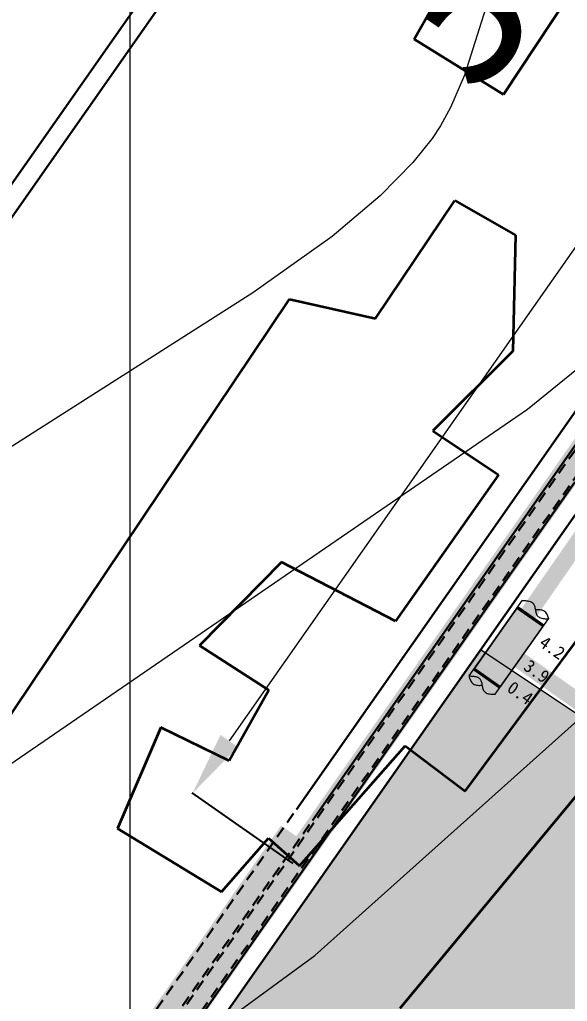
# Model space of a CAD drawing. Header units: inches. Extents: x 36473197 to 36486087, y 3899343 to 3911260.
# Drawn here: x 36479965.4 to 36480137.2, y 3905046.8 to 3905355 of the extents above; entities that cross this region are included whole.
import ezdxf

# ---------------------------------------------------------------- set-up
doc = ezdxf.new("R2010")
doc.units = ezdxf.units.IN
doc.header["$MEASUREMENT"] = 0
doc.linetypes.add('ACAD_ISO02W100', pattern=[15, 12, -3])
doc.linetypes.add('虚线', pattern=[0.0045, 0.00175, -0.001, 0.00175])
doc.layers.get('Defpoints').update_dxf_attribs({"lineweight": 0})
doc.layers.add('0，2022年3季度接续', color=3, linetype='Continuous')
doc.layers.add('0，2022年4季度接续', color=40, linetype='ACAD_ISO02W100')
for name, color, linetype, lineweight in [('4煤底板等值线', 7, 'Continuous', 0), ('可采边界', 7, 'Continuous', 0), ('四盘区泄水巷设计', 7, 'Continuous', 0), ('四盘区辅运巷', 7, 'Continuous', 0), ('小柱状', 7, 'Continuous', 0), ('居民地', 7, 'Continuous', 0), ('巷道', 7, 'Continuous', 0), ('巷道注记', 7, 'Continuous', 0), ('经纬网', 7, 'Continuous', 0), ('西区开拓设计', 7, 'Continuous', 0), ('采掘图', 7, 'Continuous', 0), ('采空区', 7, 'Continuous', 0)]:
    doc.layers.add(name, color=color, linetype=linetype, lineweight=lineweight)
doc.styles.add('仿宋', font='simfang.ttf')
doc.styles.add('宋体', font='SIMSUN.TTC')
doc.styles.add('黑体', font='simhei.ttf')
doc.dimstyles.get("Standard").update_dxf_attribs({"dimtxt": 30, "dimasz": 20, "dimexe": 0.18, "dimexo": 0.0625, "dimgap": 0.09, "dimtad": 1, "dimdec": 0, "dimzin": 0, "dimdsep": 46, "dimtxsty": '仿宋', "dimcen": 0.09, "dimclrd": 150, "dimclre": 150, "dimadec": 0, "dimazin": 0, "dimtfac": 1, "dimtdec": 0, "dimtofl": 0, "dimtmove": 0, "dimatfit": 3, "dimfxl": 1, "dimtolj": 1, "dimtzin": 0, "dimlwd": 0, "dimarcsym": 0})

# ---------------------------------------------------------------- blocks, each defined once
blk = doc.blocks.new('*D204')
at = {"layer": 'Defpoints', "color": 0, "transparency": 16777216}
for p in [(36476925.52, 3911082.36), (36486060.15, 3904950.04), (36485936.09, 3904772.87)]:
    blk.add_point(p, dxfattribs=at)
at = {"layer": '四盘区辅运巷', "color": 150, "lineweight": -2, "transparency": 16777216}
for p, q in [((36476925.55, 3911082.41), (36477049.68, 3911259.68)), ((36485936.12, 3904772.92), (36486060.25, 3904950.19))]:
    blk.add_line(p, q, dxfattribs=at)
at = {"layer": '四盘区辅运巷', "color": 150, "lineweight": 0, "transparency": 16777216}
blk.add_line((36477065.96, 3911248.06), (36486043.76, 3904961.51), dxfattribs=at)
at = {"layer": '四盘区辅运巷', "color": 150, "transparency": 16777216}
for points in [[(36477067.87, 3911250.79), (36477064.05, 3911245.33), (36477049.58, 3911259.53)], [(36486045.68, 3904964.24), (36486041.85, 3904958.78), (36486060.15, 3904950.04)]]:
    blk.add_solid(points, dxfattribs=at)
at = {"layer": '四盘区辅运巷', "color": 0, "transparency": 16777216, "insert": (36481563.62, 3908117.29), "char_height": 30, "attachment_point": 5, "rotation": 324.9991, "style": '仿宋'}
blk.add_mtext('\\A1;1100', dxfattribs=at)
blk = doc.blocks.new('*D224')
at = {"layer": 'Defpoints', "color": 0, "transparency": 16777216}
for p in [(36480515.91, 3905753.51), (36480019.68, 3905112.14), (36480051.32, 3905089.99)]:
    blk.add_point(p, dxfattribs=at)
at = {"layer": '可采边界', "color": 150, "lineweight": -2, "transparency": 16777216}
for p, q in [((36480515.86, 3905753.54), (36480484.13, 3905775.76)), ((36480051.27, 3905090.03), (36480019.54, 3905112.25))]:
    blk.add_line(p, q, dxfattribs=at)
at = {"layer": '可采边界', "color": 150, "lineweight": 0, "transparency": 16777216}
blk.add_line((36480472.81, 3905759.28), (36480031.16, 3905128.53), dxfattribs=at)
at = {"layer": '可采边界', "color": 150, "transparency": 16777216}
for points in [[(36480475.54, 3905757.36), (36480470.07, 3905761.19), (36480484.28, 3905775.66)], [(36480033.89, 3905126.61), (36480028.43, 3905130.44), (36480019.68, 3905112.14)]]:
    blk.add_solid(points, dxfattribs=at)
at = {"layer": '可采边界', "color": 0, "transparency": 16777216, "insert": (36480264.48, 3905435.15), "char_height": 30, "attachment_point": 5, "rotation": 235.0004, "style": '仿宋'}
blk.add_mtext('\\A1;810', dxfattribs=at)

msp = doc.modelspace()

# ---------------------------------------------------------------- hatches: boundary and pattern name
at = {"layer": '小柱状'}
msp.add_hatch(color=7, dxfattribs=at).paths.add_polyline_path([(36480108.12, 3905151.37), (36480116.29, 3905145.61), (36480129.66, 3905164.57), (36480121.49, 3905170.33)], flags=17)
at = {"layer": '小柱状', "lineweight": 0}
h = msp.add_hatch(dxfattribs=at)
h.set_pattern_fill('细粒砂岩_1', color=256, scale=100, angle=-35, style=0, pattern_type=2)
h.set_pattern_definition([(145, (36480121.70134, 3905164.47606), (-0.344146, -0.49149), [0.007222, -0.592778]), (145, (36480121.7055, 3905164.47437), (-0.344146, -0.49149), [0.016, -0.584]), (145, (36480121.7081, 3905164.47375), (-0.344146, -0.49149), [0.021, -0.579]), (145, (36480121.71055, 3905164.4733), (-0.344146, -0.49149), [0.02552, -0.57448]), (145, (36480121.7122, 3905164.47335), (-0.344146, -0.49149), [0.02812, -0.57188]), (145, (36480121.7138, 3905164.4734), (-0.344146, -0.49149), [0.03072, -0.56928]), (145, (36480121.71547, 3905164.4735), (-0.344146, -0.49149), [0.03332, -0.56668]), (145, (36480121.717, 3905164.4736), (-0.344146, -0.49149), [0.035708, -0.564292]), (145, (36480121.7182, 3905164.474), (-0.344146, -0.49149), [0.037246, -0.562754]), (145, (36480121.7194, 3905164.4744), (-0.344146, -0.49149), [0.038785, -0.561215]), (145, (36480121.7206, 3905164.47476), (-0.344146, -0.49149), [0.040323, -0.559677]), (145, (36480121.72183, 3905164.47514), (-0.344146, -0.49149), [0.04186, -0.55814]), (145, (36480121.72304, 3905164.4755), (-0.344146, -0.49149), [9e-17, -0.6]), (145, (36480121.72304, 3905164.4755), (-0.344146, -0.49149), [0.0434, -0.5566]), (145, (36480121.72394, 3905164.4761), (-0.344146, -0.49149), [0.0442, -0.5558]), (145, (36480121.72484, 3905164.4767), (-0.344146, -0.49149), [0.045, -0.555]), (145, (36480121.72574, 3905164.4773), (-0.344146, -0.49149), [0.0458, -0.5542]), (145, (36480121.72664, 3905164.4779), (-0.344146, -0.49149), [0.0466, -0.5534]), (145, (36480121.72754, 3905164.47847), (-0.344146, -0.49149), [0.0474, -0.5526]), (145, (36480121.72844, 3905164.47906), (-0.344146, -0.49149), [4e-17, -0.6]), (145, (36480121.72844, 3905164.47906), (-0.344146, -0.49149), [0.0482, -0.5518]), (145, (36480121.72913, 3905164.4798), (-0.344146, -0.49149), [0.048477, -0.551523]), (145, (36480121.7298, 3905164.48054), (-0.344146, -0.49149), [0.048754, -0.551246]), (145, (36480121.7305, 3905164.4813), (-0.344146, -0.49149), [0.04903, -0.55097]), (145, (36480121.7312, 3905164.482), (-0.344146, -0.49149), [0.049308, -0.550692]), (145, (36480121.7319, 3905164.48275), (-0.344146, -0.49149), [0.049585, -0.550415]), (145, (36480121.73257, 3905164.4835), (-0.344146, -0.49149), [0.04986, -0.55014]), (145, (36480121.73314, 3905164.4843), (-0.344146, -0.49149), [0.04986, -0.55014]), (145, (36480121.7336, 3905164.4852), (-0.344146, -0.49149), [0.049585, -0.550415]), (145, (36480121.73406, 3905164.4861), (-0.344146, -0.49149), [0.049308, -0.550692]), (145, (36480121.7345, 3905164.487), (-0.344146, -0.49149), [0.04903, -0.55097]), (145, (36480121.735, 3905164.4879), (-0.344146, -0.49149), [0.048754, -0.551246]), (145, (36480121.73544, 3905164.4888), (-0.344146, -0.49149), [0.048477, -0.551523]), (145, (36480121.7359, 3905164.4897), (-0.344146, -0.49149), [0.0482, -0.5518]), (145, (36480121.6964, 3905164.51735), (-0.344146, -0.49149), [4e-17, -0.6]), (145, (36480121.73615, 3905164.49075), (-0.344146, -0.49149), [0.0474, -0.5526]), (145, (36480121.7364, 3905164.4918), (-0.344146, -0.49149), [0.0466, -0.5534]), (145, (36480121.73664, 3905164.49285), (-0.344146, -0.49149), [0.0458, -0.5542]), (145, (36480121.7369, 3905164.4939), (-0.344146, -0.49149), [0.045, -0.555]), (145, (36480121.73713, 3905164.49495), (-0.344146, -0.49149), [0.0442, -0.5558]), (145, (36480121.7374, 3905164.496), (-0.344146, -0.49149), [0.0434, -0.5566]), (145, (36480121.7018, 3905164.5209), (-0.344146, -0.49149), [0, -0.6]), (145, (36480121.7373, 3905164.49726), (-0.344146, -0.49149), [0.04186, -0.55814]), (145, (36480121.73726, 3905164.4985), (-0.344146, -0.49149), [0.040323, -0.559677]), (145, (36480121.7372, 3905164.4998), (-0.344146, -0.49149), [0.038785, -0.561215]), (145, (36480121.73715, 3905164.50104), (-0.344146, -0.49149), [0.037246, -0.562754]), (145, (36480121.7371, 3905164.5023), (-0.344146, -0.49149), [0.035708, -0.564292]), (145, (36480121.7367, 3905164.5038), (-0.344146, -0.49149), [0.03332, -0.56668]), (145, (36480121.7362, 3905164.50537), (-0.344146, -0.49149), [0.03072, -0.56928]), (145, (36480121.7357, 3905164.50693), (-0.344146, -0.49149), [0.02812, -0.57188]), (145, (36480121.7352, 3905164.5085), (-0.344146, -0.49149), [0.02552, -0.57448]), (145, (36480121.73394, 3905164.5106), (-0.344146, -0.49149), [0.021, -0.579]), (145, (36480121.73246, 3905164.51287), (-0.344146, -0.49149), [0.016, -0.584]), (145, (36480121.7305, 3905164.5152), (-0.344146, -0.49149), [0.01011, -0.58989]), (145, (36480121.6404, 3905164.51594), (-0.344146, -0.49149), [0.007222, -0.592778]), (145, (36480121.64455, 3905164.51424), (-0.344146, -0.49149), [0.016, -0.584]), (145, (36480121.6472, 3905164.5136), (-0.344146, -0.49149), [0.021, -0.579]), (145, (36480121.6496, 3905164.51315), (-0.344146, -0.49149), [0.02552, -0.57448]), (145, (36480121.65124, 3905164.5132), (-0.344146, -0.49149), [0.02812, -0.57188]), (145, (36480121.6529, 3905164.5133), (-0.344146, -0.49149), [0.03072, -0.56928]), (145, (36480121.6545, 3905164.51337), (-0.344146, -0.49149), [0.03332, -0.56668]), (145, (36480121.65607, 3905164.5135), (-0.344146, -0.49149), [0.035708, -0.564292]), (145, (36480121.65727, 3905164.5139), (-0.344146, -0.49149), [0.037246, -0.562754]), (145, (36480121.6585, 3905164.51426), (-0.344146, -0.49149), [0.038785, -0.561215]), (145, (36480121.6597, 3905164.51463), (-0.344146, -0.49149), [0.040323, -0.559677]), (145, (36480121.6609, 3905164.515), (-0.344146, -0.49149), [0.04186, -0.55814]), (145, (36480121.6621, 3905164.5154), (-0.344146, -0.49149), [2e-17, -0.6]), (145, (36480121.6621, 3905164.5154), (-0.344146, -0.49149), [0.0434, -0.5566]), (145, (36480121.663, 3905164.516), (-0.344146, -0.49149), [0.0442, -0.5558]), (145, (36480121.6639, 3905164.51657), (-0.344146, -0.49149), [0.045, -0.555]), (145, (36480121.6648, 3905164.51716), (-0.344146, -0.49149), [0.0458, -0.5542]), (145, (36480121.6657, 3905164.51775), (-0.344146, -0.49149), [0.0466, -0.5534]), (145, (36480121.6666, 3905164.51834), (-0.344146, -0.49149), [0.0474, -0.5526]), (145, (36480121.6675, 3905164.5189), (-0.344146, -0.49149), [2e-17, -0.6]), (145, (36480121.6675, 3905164.5189), (-0.344146, -0.49149), [0.0482, -0.5518]), (145, (36480121.6682, 3905164.51967), (-0.344146, -0.49149), [0.048477, -0.551523]), (145, (36480121.66887, 3905164.5204), (-0.344146, -0.49149), [0.048754, -0.551246]), (145, (36480121.66955, 3905164.52115), (-0.344146, -0.49149), [0.04903, -0.55097]), (145, (36480121.67024, 3905164.5219), (-0.344146, -0.49149), [0.049308, -0.550692]), (145, (36480121.6709, 3905164.5226), (-0.344146, -0.49149), [0.049585, -0.550415]), (145, (36480121.6716, 3905164.52337), (-0.344146, -0.49149), [0.04986, -0.55014]), (145, (36480121.6722, 3905164.5242), (-0.344146, -0.49149), [0.04986, -0.55014]), (145, (36480121.67265, 3905164.5251), (-0.344146, -0.49149), [0.049585, -0.550415]), (145, (36480121.6731, 3905164.526), (-0.344146, -0.49149), [0.049308, -0.550692]), (145, (36480121.67357, 3905164.5269), (-0.344146, -0.49149), [0.04903, -0.55097]), (145, (36480121.674, 3905164.5278), (-0.344146, -0.49149), [0.048754, -0.551246]), (145, (36480121.6745, 3905164.5287), (-0.344146, -0.49149), [0.048477, -0.551523]), (145, (36480121.67495, 3905164.5296), (-0.344146, -0.49149), [0.0482, -0.5518]), (145, (36480121.63546, 3905164.5572), (-0.344146, -0.49149), [0, -0.6]), (145, (36480121.6752, 3905164.5306), (-0.344146, -0.49149), [0.0474, -0.5526]), (145, (36480121.67544, 3905164.5317), (-0.344146, -0.49149), [0.0466, -0.5534]), (145, (36480121.6757, 3905164.5327), (-0.344146, -0.49149), [0.0458, -0.5542]), (145, (36480121.67593, 3905164.5338), (-0.344146, -0.49149), [0.045, -0.555]), (145, (36480121.6762, 3905164.5348), (-0.344146, -0.49149), [0.0442, -0.5558]), (145, (36480121.6764, 3905164.53587), (-0.344146, -0.49149), [0.0434, -0.5566]), (145, (36480121.6409, 3905164.56076), (-0.344146, -0.49149), [4e-17, -0.6]), (145, (36480121.67637, 3905164.5371), (-0.344146, -0.49149), [0.04186, -0.55814]), (145, (36480121.6763, 3905164.5384), (-0.344146, -0.49149), [0.040323, -0.559677]), (145, (36480121.67625, 3905164.53965), (-0.344146, -0.49149), [0.038785, -0.561215]), (145, (36480121.6762, 3905164.5409), (-0.344146, -0.49149), [0.037246, -0.562754]), (145, (36480121.67614, 3905164.5422), (-0.344146, -0.49149), [0.035708, -0.564292]), (145, (36480121.67574, 3905164.5437), (-0.344146, -0.49149), [0.03332, -0.56668]), (145, (36480121.67524, 3905164.54524), (-0.344146, -0.49149), [0.03072, -0.56928]), (145, (36480121.67475, 3905164.5468), (-0.344146, -0.49149), [0.02812, -0.57188]), (145, (36480121.67426, 3905164.54837), (-0.344146, -0.49149), [0.02552, -0.57448]), (145, (36480121.673, 3905164.5505), (-0.344146, -0.49149), [0.021, -0.579]), (145, (36480121.6715, 3905164.55274), (-0.344146, -0.49149), [0.016, -0.584]), (145, (36480121.66956, 3905164.5551), (-0.344146, -0.49149), [0.01011, -0.58989]), (145, (36480121.57855, 3905164.56204), (-0.344146, -0.49149), [0.007222, -0.592778]), (145, (36480121.5827, 3905164.56034), (-0.344146, -0.49149), [0.016, -0.584]), (145, (36480121.58534, 3905164.5597), (-0.344146, -0.49149), [0.021, -0.579]), (145, (36480121.58776, 3905164.55925), (-0.344146, -0.49149), [0.02552, -0.57448]), (145, (36480121.5894, 3905164.5593), (-0.344146, -0.49149), [0.02812, -0.57188]), (145, (36480121.59104, 3905164.5594), (-0.344146, -0.49149), [0.03072, -0.56928]), (145, (36480121.5927, 3905164.5595), (-0.344146, -0.49149), [0.03332, -0.56668]), (145, (36480121.5942, 3905164.5596), (-0.344146, -0.49149), [0.035708, -0.564292]), (145, (36480121.59543, 3905164.56), (-0.344146, -0.49149), [0.037246, -0.562754]), (145, (36480121.59664, 3905164.56036), (-0.344146, -0.49149), [0.038785, -0.561215]), (145, (36480121.59784, 3905164.56074), (-0.344146, -0.49149), [0.040323, -0.559677]), (145, (36480121.59904, 3905164.5611), (-0.344146, -0.49149), [0.04186, -0.55814]), (145, (36480121.60025, 3905164.5615), (-0.344146, -0.49149), [0, -0.6]), (145, (36480121.60025, 3905164.5615), (-0.344146, -0.49149), [0.0434, -0.5566]), (145, (36480121.60115, 3905164.5621), (-0.344146, -0.49149), [0.0442, -0.5558]), (145, (36480121.60205, 3905164.5627), (-0.344146, -0.49149), [0.045, -0.555]), (145, (36480121.60295, 3905164.56327), (-0.344146, -0.49149), [0.0458, -0.5542]), (145, (36480121.60385, 3905164.56386), (-0.344146, -0.49149), [0.0466, -0.5534]), (145, (36480121.60475, 3905164.56445), (-0.344146, -0.49149), [0.0474, -0.5526]), (145, (36480121.60565, 3905164.56504), (-0.344146, -0.49149), [3e-17, -0.6]), (145, (36480121.60565, 3905164.56504), (-0.344146, -0.49149), [0.0482, -0.5518]), (145, (36480121.60634, 3905164.5658), (-0.344146, -0.49149), [0.048477, -0.551523]), (145, (36480121.607, 3905164.5665), (-0.344146, -0.49149), [0.048754, -0.551246]), (145, (36480121.6077, 3905164.56725), (-0.344146, -0.49149), [0.04903, -0.55097]), (145, (36480121.6084, 3905164.568), (-0.344146, -0.49149), [0.049308, -0.550692]), (145, (36480121.6091, 3905164.56873), (-0.344146, -0.49149), [0.049585, -0.550415]), (145, (36480121.6098, 3905164.5695), (-0.344146, -0.49149), [0.04986, -0.55014]), (145, (36480121.61035, 3905164.5703), (-0.344146, -0.49149), [0.04986, -0.55014]), (145, (36480121.6108, 3905164.5712), (-0.344146, -0.49149), [0.049585, -0.550415]), (145, (36480121.61127, 3905164.5721), (-0.344146, -0.49149), [0.049308, -0.550692]), (145, (36480121.6117, 3905164.573), (-0.344146, -0.49149), [0.04903, -0.55097]), (145, (36480121.6122, 3905164.5739), (-0.344146, -0.49149), [0.048754, -0.551246]), (145, (36480121.61265, 3905164.5748), (-0.344146, -0.49149), [0.048477, -0.551523]), (145, (36480121.6131, 3905164.5757), (-0.344146, -0.49149), [0.0482, -0.5518]), (145, (36480121.5736, 3905164.60333), (-0.344146, -0.49149), [3e-17, -0.6]), (145, (36480121.61336, 3905164.57673), (-0.344146, -0.49149), [0.0474, -0.5526]), (145, (36480121.6136, 3905164.5778), (-0.344146, -0.49149), [0.0466, -0.5534]), (145, (36480121.61385, 3905164.5788), (-0.344146, -0.49149), [0.0458, -0.5542]), (145, (36480121.6141, 3905164.5799), (-0.344146, -0.49149), [0.045, -0.555]), (145, (36480121.61434, 3905164.5809), (-0.344146, -0.49149), [0.0442, -0.5558]), (145, (36480121.6146, 3905164.582), (-0.344146, -0.49149), [0.0434, -0.5566]), (145, (36480121.57903, 3905164.60687), (-0.344146, -0.49149), [3e-17, -0.6]), (145, (36480121.6145, 3905164.58324), (-0.344146, -0.49149), [0.04186, -0.55814]), (145, (36480121.6145, 3905164.5845), (-0.344146, -0.49149), [0.040323, -0.559677]), (145, (36480121.6144, 3905164.58576), (-0.344146, -0.49149), [0.038785, -0.561215]), (145, (36480121.61436, 3905164.587), (-0.344146, -0.49149), [0.037246, -0.562754]), (145, (36480121.6143, 3905164.5883), (-0.344146, -0.49149), [0.035708, -0.564292]), (145, (36480121.6139, 3905164.5898), (-0.344146, -0.49149), [0.03332, -0.56668]), (145, (36480121.6134, 3905164.59135), (-0.344146, -0.49149), [0.03072, -0.56928]), (145, (36480121.6129, 3905164.5929), (-0.344146, -0.49149), [0.02812, -0.57188]), (145, (36480121.6124, 3905164.5945), (-0.344146, -0.49149), [0.02552, -0.57448]), (145, (36480121.61115, 3905164.5966), (-0.344146, -0.49149), [0.021, -0.579]), (145, (36480121.6097, 3905164.59884), (-0.344146, -0.49149), [0.016, -0.584]), (145, (36480121.6077, 3905164.6012), (-0.344146, -0.49149), [0.01011, -0.58989]), (145, (36480121.2835, 3905164.4024), (-0.344146, -0.49149), [0.007222, -0.592778]), (145, (36480121.2877, 3905164.4007), (-0.344146, -0.49149), [0.016, -0.584]), (145, (36480121.2903, 3905164.4001), (-0.344146, -0.49149), [0.021, -0.579]), (145, (36480121.29273, 3905164.3996), (-0.344146, -0.49149), [0.02552, -0.57448]), (145, (36480121.2944, 3905164.3997), (-0.344146, -0.49149), [0.02812, -0.57188]), (145, (36480121.296, 3905164.39975), (-0.344146, -0.49149), [0.03072, -0.56928]), (145, (36480121.29765, 3905164.3998), (-0.344146, -0.49149), [0.03332, -0.56668]), (145, (36480121.2992, 3905164.39996), (-0.344146, -0.49149), [0.035708, -0.564292]), (145, (36480121.3004, 3905164.40033), (-0.344146, -0.49149), [0.037246, -0.562754]), (145, (36480121.3016, 3905164.4007), (-0.344146, -0.49149), [0.038785, -0.561215]), (145, (36480121.3028, 3905164.4011), (-0.344146, -0.49149), [0.040323, -0.559677]), (145, (36480121.304, 3905164.40147), (-0.344146, -0.49149), [0.04186, -0.55814]), (145, (36480121.3052, 3905164.40185), (-0.344146, -0.49149), [1e-17, -0.6]), (145, (36480121.3052, 3905164.40185), (-0.344146, -0.49149), [0.0434, -0.5566]), (145, (36480121.3061, 3905164.40243), (-0.344146, -0.49149), [0.0442, -0.5558]), (145, (36480121.307, 3905164.403), (-0.344146, -0.49149), [0.045, -0.555]), (145, (36480121.3079, 3905164.4036), (-0.344146, -0.49149), [0.0458, -0.5542]), (145, (36480121.3088, 3905164.4042), (-0.344146, -0.49149), [0.0466, -0.5534]), (145, (36480121.3097, 3905164.4048), (-0.344146, -0.49149), [0.0474, -0.5526]), (145, (36480121.3106, 3905164.4054), (-0.344146, -0.49149), [0, -0.6]), (145, (36480121.3106, 3905164.4054), (-0.344146, -0.49149), [0.0482, -0.5518]), (145, (36480121.3113, 3905164.4061), (-0.344146, -0.49149), [0.048477, -0.551523]), (145, (36480121.312, 3905164.40686), (-0.344146, -0.49149), [0.048754, -0.551246]), (145, (36480121.3127, 3905164.4076), (-0.344146, -0.49149), [0.04903, -0.55097]), (145, (36480121.3134, 3905164.40834), (-0.344146, -0.49149), [0.049308, -0.550692]), (145, (36480121.31406, 3905164.4091), (-0.344146, -0.49149), [0.049585, -0.550415]), (145, (36480121.31475, 3905164.4098), (-0.344146, -0.49149), [0.04986, -0.55014]), (145, (36480121.3153, 3905164.41064), (-0.344146, -0.49149), [0.04986, -0.55014]), (145, (36480121.3158, 3905164.41154), (-0.344146, -0.49149), [0.049585, -0.550415]), (145, (36480121.31624, 3905164.41244), (-0.344146, -0.49149), [0.049308, -0.550692]), (145, (36480121.3167, 3905164.41334), (-0.344146, -0.49149), [0.04903, -0.55097]), (145, (36480121.31716, 3905164.41424), (-0.344146, -0.49149), [0.048754, -0.551246]), (145, (36480121.3176, 3905164.41513), (-0.344146, -0.49149), [0.048477, -0.551523]), (145, (36480121.3181, 3905164.41603), (-0.344146, -0.49149), [0.0482, -0.5518]), (145, (36480121.2786, 3905164.4437), (-0.344146, -0.49149), [2e-17, -0.6]), (145, (36480121.3183, 3905164.4171), (-0.344146, -0.49149), [0.0474, -0.5526]), (145, (36480121.3186, 3905164.4181), (-0.344146, -0.49149), [0.0466, -0.5534]), (145, (36480121.3188, 3905164.4192), (-0.344146, -0.49149), [0.0458, -0.5542]), (145, (36480121.31907, 3905164.4202), (-0.344146, -0.49149), [0.045, -0.555]), (145, (36480121.3193, 3905164.4213), (-0.344146, -0.49149), [0.0442, -0.5558]), (145, (36480121.31956, 3905164.4223), (-0.344146, -0.49149), [0.0434, -0.5566]), (145, (36480121.284, 3905164.4472), (-0.344146, -0.49149), [4e-17, -0.6]), (145, (36480121.3195, 3905164.4236), (-0.344146, -0.49149), [0.04186, -0.55814]), (145, (36480121.31945, 3905164.42484), (-0.344146, -0.49149), [0.040323, -0.559677]), (145, (36480121.3194, 3905164.4261), (-0.344146, -0.49149), [0.038785, -0.561215]), (145, (36480121.31933, 3905164.42737), (-0.344146, -0.49149), [0.037246, -0.562754]), (145, (36480121.3193, 3905164.4286), (-0.344146, -0.49149), [0.035708, -0.564292]), (145, (36480121.3189, 3905164.4301), (-0.344146, -0.49149), [0.03332, -0.56668]), (145, (36480121.3184, 3905164.4317), (-0.344146, -0.49149), [0.03072, -0.56928]), (145, (36480121.3179, 3905164.43326), (-0.344146, -0.49149), [0.02812, -0.57188]), (145, (36480121.3174, 3905164.4348), (-0.344146, -0.49149), [0.02552, -0.57448]), (145, (36480121.3161, 3905164.43694), (-0.344146, -0.49149), [0.021, -0.579]), (145, (36480121.31465, 3905164.4392), (-0.344146, -0.49149), [0.016, -0.584]), (145, (36480121.3127, 3905164.44154), (-0.344146, -0.49149), [0.01011, -0.58989]), (145, (36480121.22256, 3905164.44226), (-0.344146, -0.49149), [0.007222, -0.592778]), (145, (36480121.22673, 3905164.44056), (-0.344146, -0.49149), [0.016, -0.584]), (145, (36480121.22936, 3905164.43995), (-0.344146, -0.49149), [0.021, -0.579]), (145, (36480121.2318, 3905164.4395), (-0.344146, -0.49149), [0.02552, -0.57448]), (145, (36480121.2334, 3905164.43955), (-0.344146, -0.49149), [0.02812, -0.57188]), (145, (36480121.23506, 3905164.4396), (-0.344146, -0.49149), [0.03072, -0.56928]), (145, (36480121.2367, 3905164.4397), (-0.344146, -0.49149), [0.03332, -0.56668]), (145, (36480121.23825, 3905164.4398), (-0.344146, -0.49149), [0.035708, -0.564292]), (145, (36480121.23945, 3905164.4402), (-0.344146, -0.49149), [0.037246, -0.562754]), (145, (36480121.24065, 3905164.4406), (-0.344146, -0.49149), [0.038785, -0.561215]), (145, (36480121.24186, 3905164.44096), (-0.344146, -0.49149), [0.040323, -0.559677]), (145, (36480121.24306, 3905164.44134), (-0.344146, -0.49149), [0.04186, -0.55814]), (145, (36480121.24427, 3905164.4417), (-0.344146, -0.49149), [0, -0.6]), (145, (36480121.24427, 3905164.4417), (-0.344146, -0.49149), [0.0434, -0.5566]), (145, (36480121.24517, 3905164.4423), (-0.344146, -0.49149), [0.0442, -0.5558]), (145, (36480121.24607, 3905164.4429), (-0.344146, -0.49149), [0.045, -0.555]), (145, (36480121.24697, 3905164.4435), (-0.344146, -0.49149), [0.0458, -0.5542]), (145, (36480121.2479, 3905164.4441), (-0.344146, -0.49149), [0.0466, -0.5534]), (145, (36480121.2488, 3905164.44467), (-0.344146, -0.49149), [0.0474, -0.5526]), (145, (36480121.2497, 3905164.44526), (-0.344146, -0.49149), [2e-17, -0.6]), (145, (36480121.2497, 3905164.44526), (-0.344146, -0.49149), [0.0482, -0.5518]), (145, (36480121.25036, 3905164.446), (-0.344146, -0.49149), [0.048477, -0.551523]), (145, (36480121.25105, 3905164.44674), (-0.344146, -0.49149), [0.048754, -0.551246]), (145, (36480121.25173, 3905164.4475), (-0.344146, -0.49149), [0.04903, -0.55097]), (145, (36480121.2524, 3905164.4482), (-0.344146, -0.49149), [0.049308, -0.550692]), (145, (36480121.2531, 3905164.44895), (-0.344146, -0.49149), [0.049585, -0.550415]), (145, (36480121.2538, 3905164.4497), (-0.344146, -0.49149), [0.04986, -0.55014]), (145, (36480121.25437, 3905164.4505), (-0.344146, -0.49149), [0.04986, -0.55014]), (145, (36480121.2548, 3905164.4514), (-0.344146, -0.49149), [0.049585, -0.550415]), (145, (36480121.2553, 3905164.4523), (-0.344146, -0.49149), [0.049308, -0.550692]), (145, (36480121.25575, 3905164.4532), (-0.344146, -0.49149), [0.04903, -0.55097]), (145, (36480121.2562, 3905164.4541), (-0.344146, -0.49149), [0.048754, -0.551246]), (145, (36480121.25667, 3905164.455), (-0.344146, -0.49149), [0.048477, -0.551523]), (145, (36480121.2571, 3905164.4559), (-0.344146, -0.49149), [0.0482, -0.5518]), (145, (36480121.21765, 3905164.48355), (-0.344146, -0.49149), [2e-17, -0.6]), (145, (36480121.2574, 3905164.45695), (-0.344146, -0.49149), [0.0474, -0.5526]), (145, (36480121.2576, 3905164.458), (-0.344146, -0.49149), [0.0466, -0.5534]), (145, (36480121.25787, 3905164.45905), (-0.344146, -0.49149), [0.0458, -0.5542]), (145, (36480121.2581, 3905164.4601), (-0.344146, -0.49149), [0.045, -0.555]), (145, (36480121.25836, 3905164.46115), (-0.344146, -0.49149), [0.0442, -0.5558]), (145, (36480121.2586, 3905164.4622), (-0.344146, -0.49149), [0.0434, -0.5566]), (145, (36480121.22305, 3905164.4871), (-0.344146, -0.49149), [2e-17, -0.6]), (145, (36480121.25855, 3905164.46346), (-0.344146, -0.49149), [0.04186, -0.55814]), (145, (36480121.2585, 3905164.4647), (-0.344146, -0.49149), [0.040323, -0.559677]), (145, (36480121.25844, 3905164.466), (-0.344146, -0.49149), [0.038785, -0.561215]), (145, (36480121.2584, 3905164.46724), (-0.344146, -0.49149), [0.037246, -0.562754]), (145, (36480121.2583, 3905164.4685), (-0.344146, -0.49149), [0.035708, -0.564292]), (145, (36480121.2579, 3905164.47), (-0.344146, -0.49149), [0.03332, -0.56668]), (145, (36480121.2574, 3905164.47157), (-0.344146, -0.49149), [0.03072, -0.56928]), (145, (36480121.25693, 3905164.47313), (-0.344146, -0.49149), [0.02812, -0.57188]), (145, (36480121.25644, 3905164.4747), (-0.344146, -0.49149), [0.02552, -0.57448]), (145, (36480121.25517, 3905164.4768), (-0.344146, -0.49149), [0.021, -0.579]), (145, (36480121.2537, 3905164.47906), (-0.344146, -0.49149), [0.016, -0.584]), (145, (36480121.25174, 3905164.4814), (-0.344146, -0.49149), [0.01011, -0.58989]), (145, (36480121.1607, 3905164.48837), (-0.344146, -0.49149), [0.007222, -0.592778]), (145, (36480121.1649, 3905164.4867), (-0.344146, -0.49149), [0.016, -0.584]), (145, (36480121.1675, 3905164.48606), (-0.344146, -0.49149), [0.021, -0.579]), (145, (36480121.16994, 3905164.4856), (-0.344146, -0.49149), [0.02552, -0.57448]), (145, (36480121.1716, 3905164.48565), (-0.344146, -0.49149), [0.02812, -0.57188]), (145, (36480121.1732, 3905164.4857), (-0.344146, -0.49149), [0.03072, -0.56928]), (145, (36480121.17486, 3905164.4858), (-0.344146, -0.49149), [0.03332, -0.56668]), (145, (36480121.1764, 3905164.48593), (-0.344146, -0.49149), [0.035708, -0.564292]), (145, (36480121.1776, 3905164.4863), (-0.344146, -0.49149), [0.037246, -0.562754]), (145, (36480121.1788, 3905164.4867), (-0.344146, -0.49149), [0.038785, -0.561215]), (145, (36480121.18, 3905164.48707), (-0.344146, -0.49149), [0.040323, -0.559677]), (145, (36480121.1812, 3905164.48745), (-0.344146, -0.49149), [0.04186, -0.55814]), (145, (36480121.1824, 3905164.4878), (-0.344146, -0.49149), [2e-17, -0.6]), (145, (36480121.1824, 3905164.4878), (-0.344146, -0.49149), [0.0434, -0.5566]), (145, (36480121.1833, 3905164.4884), (-0.344146, -0.49149), [0.0442, -0.5558]), (145, (36480121.18423, 3905164.489), (-0.344146, -0.49149), [0.045, -0.555]), (145, (36480121.18513, 3905164.4896), (-0.344146, -0.49149), [0.0458, -0.5542]), (145, (36480121.18603, 3905164.4902), (-0.344146, -0.49149), [0.0466, -0.5534]), (145, (36480121.18693, 3905164.4908), (-0.344146, -0.49149), [0.0474, -0.5526]), (145, (36480121.18784, 3905164.49136), (-0.344146, -0.49149), [0, -0.6]), (145, (36480121.18784, 3905164.49136), (-0.344146, -0.49149), [0.0482, -0.5518]), (145, (36480121.1885, 3905164.4921), (-0.344146, -0.49149), [0.048477, -0.551523]), (145, (36480121.1892, 3905164.49284), (-0.344146, -0.49149), [0.048754, -0.551246]), (145, (36480121.1899, 3905164.4936), (-0.344146, -0.49149), [0.04903, -0.55097]), (145, (36480121.1906, 3905164.4943), (-0.344146, -0.49149), [0.049308, -0.550692]), (145, (36480121.1913, 3905164.49506), (-0.344146, -0.49149), [0.049585, -0.550415]), (145, (36480121.19196, 3905164.4958), (-0.344146, -0.49149), [0.04986, -0.55014]), (145, (36480121.19253, 3905164.4966), (-0.344146, -0.49149), [0.04986, -0.55014]), (145, (36480121.193, 3905164.4975), (-0.344146, -0.49149), [0.049585, -0.550415]), (145, (36480121.19345, 3905164.4984), (-0.344146, -0.49149), [0.049308, -0.550692]), (145, (36480121.1939, 3905164.4993), (-0.344146, -0.49149), [0.04903, -0.55097]), (145, (36480121.1944, 3905164.5002), (-0.344146, -0.49149), [0.048754, -0.551246]), (145, (36480121.19483, 3905164.5011), (-0.344146, -0.49149), [0.048477, -0.551523]), (145, (36480121.1953, 3905164.502), (-0.344146, -0.49149), [0.0482, -0.5518]), (145, (36480121.1558, 3905164.52966), (-0.344146, -0.49149), [0, -0.6]), (145, (36480121.19554, 3905164.50306), (-0.344146, -0.49149), [0.0474, -0.5526]), (145, (36480121.1958, 3905164.5041), (-0.344146, -0.49149), [0.0466, -0.5534]), (145, (36480121.196, 3905164.50516), (-0.344146, -0.49149), [0.0458, -0.5542]), (145, (36480121.1963, 3905164.5062), (-0.344146, -0.49149), [0.045, -0.555]), (145, (36480121.1965, 3905164.50725), (-0.344146, -0.49149), [0.0442, -0.5558]), (145, (36480121.19677, 3905164.5083), (-0.344146, -0.49149), [0.0434, -0.5566]), (145, (36480121.1612, 3905164.5332), (-0.344146, -0.49149), [4e-17, -0.6]), (145, (36480121.1967, 3905164.50956), (-0.344146, -0.49149), [0.04186, -0.55814]), (145, (36480121.19665, 3905164.5108), (-0.344146, -0.49149), [0.040323, -0.559677]), (145, (36480121.1966, 3905164.5121), (-0.344146, -0.49149), [0.038785, -0.561215]), (145, (36480121.19654, 3905164.51334), (-0.344146, -0.49149), [0.037246, -0.562754]), (145, (36480121.1965, 3905164.5146), (-0.344146, -0.49149), [0.035708, -0.564292]), (145, (36480121.1961, 3905164.5161), (-0.344146, -0.49149), [0.03332, -0.56668]), (145, (36480121.1956, 3905164.5177), (-0.344146, -0.49149), [0.03072, -0.56928]), (145, (36480121.1951, 3905164.51924), (-0.344146, -0.49149), [0.02812, -0.57188]), (145, (36480121.1946, 3905164.5208), (-0.344146, -0.49149), [0.02552, -0.57448]), (145, (36480121.1933, 3905164.5229), (-0.344146, -0.49149), [0.021, -0.579]), (145, (36480121.19185, 3905164.5252), (-0.344146, -0.49149), [0.016, -0.584]), (145, (36480121.1899, 3905164.5275), (-0.344146, -0.49149), [0.01011, -0.58989])])
h.paths.add_polyline_path([(36480121.44, 3905170.26), (36480129.61, 3905164.5), (36480129.85, 3905164.83), (36480121.67, 3905170.59)], flags=17)
h = msp.add_hatch(dxfattribs=at)
h.set_pattern_fill('泥岩_1_1', color=256, scale=133.333333, angle=-35, style=0, pattern_type=2)
h.set_pattern_definition([(145, (36480107.6721, 3905145.0892), (-0.45886, -0.65532), [0.266667, -0.533333]), (325, (36480108.0107, 3905145.34035), (0.45886, 0.65532), [0.266667, -0.533333]), (325, (36480107.51375, 3905145.4442), (0.45886, 0.65532), []), (325, (36480107.2843, 3905145.1165), (0.45886, 0.65532), [])])
h.paths.add_polyline_path([(36480107.84, 3905150.98), (36480116.01, 3905145.21), (36480116.24, 3905145.54), (36480108.07, 3905151.3)], flags=17)
at = {"layer": '采空区'}
h = msp.add_hatch(dxfattribs=at)
h.set_pattern_fill('GRAVEL', color=160, scale=105.7901, angle=315, style=0)
h.set_pattern_definition([(148.01184, (36473314.5915, 3905701.285), (-1084.597172, 668.148929), [14.2326, -1409.0277]), (104.96874, (36473302.52, 3905708.825), (324.6044794, -1231.8303788), [24.4235, -2417.9306]), (52.50944, (36473296.2116, 3905732.4196), (-962.331355, -1243.885012), [17.2214, -1704.9166]), (187.27274, (36473263.002, 3905768.459), (2102.0328397, 263.1874473), [22.2411, -2201.8684]), (212.83274, (36473240.94, 3905765.6434), (1158.3555047, 741.3392058), [21.8092, -2159.1096]), (277.27274, (36473222.6146, 3905753.8187), (-263.1874473, 2102.0328397), [22.2411, -2201.8684]), (317.69324, (36473225.43, 3905731.7565), (-1280.6219798, 1170.6976592), [29.4127, -2911.8565]), (352.25434, (36473247.1824, 3905711.959), (2420.6101977, -325.17645), [27.7686, -2749.0955]), (41.42864, (36473274.6976, 3905708.2163), (1207.4330738, 1072.257174), [22.3164, -2209.3282]), (95.23544, (36473291.43, 3905722.983), (97.871316, -1164.383859), [25.4776, -1248.4039]), (142.39644, (36473289.1053, 3905748.3542), (-1366.4368608, 1048.1458982), [32.9481, -3261.8658]), (58.81314, (36473280.145, 3905665.134), (496.519391, 839.493861), [11.2456, -1113.3185]), (91.46824, (36473285.9684, 3905674.7543), (30.423367, -1391.1188315), [21.3947, -2118.0777]), (144.999, (36473285.42, 3905696.14), (-104.18325, -18.3685), [14.961, -134.6488]), (123.19764, (36473296.636, 3905705.639), (300.209131, -484.179015), [8.0568, -797.6166]), (211.80044, (36473292.225, 3905712.38), (294.181173, 159.28875), [11.3939, -558.3032]), (310.96284, (36473282.542, 3905706.377), (263.472196, -275.81238), [18.5058, -598.3512]), (81.56414, (36473294.673, 3905692.402), (-67.44602, -226.73497), [13.3815, -321.1562]), (296.38854, (36473281.5714, 3905772.807), (496.234059, -986.727011), [18.746, -1855.8593]), (350.34524, (36473289.903, 3905756.0144), (-1219.489588, 214.6787046), [15.7269, -1556.9561]), (213.19764, (36473315.51, 3905696.076), (484.179015, 300.209131), [16.1134, -789.56]), (263.60954, (36473302.0264, 3905687.2534), (128.863733, 1096.937817), [18.746, -1855.8593]), (259.44304, (36473216.978, 3905761.419), (116.523425, 557.653236), [18.0774, -885.7936]), (214.77414, (36473213.666, 3905743.647), (1054.173342, 722.9689766), [15.1468, -1499.5369]), (346.80044, (36473211.51, 3905676.666), (557.653113, -116.524019), [16.1134, -789.56]), (297.35304, (36473227.198, 3905672.986), (-655.522998, 1280.9081026), [17.7337, -1755.6316]), (349.44304, (36473202.51, 3905727.715), (-557.653236, 116.523425), [9.0387, -894.8323]), (21.30894, (36473210.408, 3905682.917), (398.364484, 177.657035), [5.3942, -534.0315]), (85.96284, (36473215.434, 3905684.877), (-49.07747, -330.91819), [21.8092, -414.3745]), (106.00804, (36473216.969, 3905706.632), (287.8682655, -1023.463659), [20.2112, -2000.9058]), (223.68914, (36473273.165, 3905704.723), (189.99785, 140.92037), [15.2573, -366.1743]), (273.15624, (36473262.1325, 3905694.1846), (103.8974268, -1807.8518197), [26.6373, -2637.0894]), (340.94444, (36473263.599, 3905667.588), (-802.756619, 288.153284), [10.8917, -1078.284]), (9.999, (36473273.89, 3905664.03), (85.8147, 122.5517), [6.3474, -99.4427]), (40.25544, (36473219.727, 3905709.267), (-655.80883, -545.311972), [14.6968, -1454.9863]), (328.01184, (36473230.9435, 3905718.764), (1084.597172, -668.148929), [28.4652, -1394.7951]), (279.999, (36473255.09, 3905703.68), (122.5517, -85.8147), [27.5054, -78.2847]), (245.30384, (36473259.862, 3905676.597), (545.598409, 1170.411331), [16.7269, -1655.9614]), (174.05364, (36473252.874, 3905661.4), (-435.101397, 30.709156), [15.4033, -754.7603]), (127.64504, (36473237.5534, 3905662.9956), (-1390.8346447, 1795.79545), [25.0791, -2482.838]), (95.42514, (36473222.236, 3905682.8536), (-134.607993, 1372.7503153), [26.532, -2626.6702])])
h.paths.add_polyline_path([(36479305.12, 3904007.54), (36479453.18, 3903903.86), (36480260.46, 3905056.74), (36480110.01, 3905157.1)])

# ---------------------------------------------------------------- linework, layer by layer
at = {"layer": '0，2022年3季度接续', "color": 1, "true_color": 0xff0000, "const_width": 5.29}
msp.add_lwpolyline([(36480117.26, 3905157.38), (36480259.48, 3905057.46), (36480505.17, 3905406.23), (36480360.13, 3905507.79), (36480117.26, 3905157.38)], dxfattribs=at)
at = {"layer": '0，2022年3季度接续', "color": 160, "linetype": 'ACAD_ISO02W100', "ltscale": 5, "const_width": 8.46}
msp.add_lwpolyline([(36480003.93, 3905032.3), (36480050.9, 3905099.54)], dxfattribs=at)
at = {"layer": '0，2022年4季度接续', "color": 3, "linetype": 'ACAD_ISO02W100', "ltscale": 5, "const_width": 8.46}
msp.add_lwpolyline([(36480445.64, 3905653.14), (36480051.32, 3905089.99)], dxfattribs=at)
at = {"layer": '0，2022年4季度接续', "color": 2, "linetype": 'ACAD_ISO02W100', "ltscale": 5, "const_width": 8.46}
msp.add_lwpolyline([(36480051.32, 3905089.99), (36479585.49, 3904424.7)], dxfattribs=at)
at = {"layer": '4煤底板等值线', "color": 7, "linetype": 'Continuous', "lineweight": 0, "flags": 128}
for points in [[(36480121.53, 3905389.85), (36480104.93, 3905337.54), (36480100.59, 3905327.38), (36480097.5, 3905321.63), (36480094.82, 3905317.62), (36480088.77, 3905310.1), (36480078.55, 3905299.66), (36480063.42, 3905286.84), (36480038.54, 3905269.25), (36479791.02, 3905111.36), (36479702.24, 3905064.39), (36479616.97, 3905010.45), (36479595.73, 3904999.04), (36479574.62, 3904989.66)], [(36479575.8, 3904848.26), (36479588, 3904851.49), (36479600, 3904855.38), (36479618.85, 3904863.42), (36479636.99, 3904872.97), (36479654.29, 3904883.92), (36479662.52, 3904889.96), (36479670.34, 3904896.46), (36479682.59, 3904909.18), (36479717.19, 3904949.56), (36479730.87, 3904962.2), (36480124.79, 3905232.64), (36480179.48, 3905277.01), (36480217.64, 3905312.49), (36480240.88, 3905337.4), (36480261.6, 3905363.59)], [(36479575.8, 3904848.26), (36479588, 3904851.49), (36479600, 3904855.38), (36479618.85, 3904863.42), (36479636.99, 3904872.97), (36479654.29, 3904883.92), (36479662.52, 3904889.96), (36479670.34, 3904896.46), (36479682.59, 3904909.18), (36479717.19, 3904949.56), (36479730.87, 3904962.2), (36480124.79, 3905232.64), (36480179.48, 3905277.01), (36480217.64, 3905312.49), (36480240.88, 3905337.4), (36480261.6, 3905363.59)], [(36479961.05, 3904995.97), (36479974.47, 3905002.85), (36479996.32, 3905016.04), (36480058.08, 3905061.22), (36480254.66, 3905237.18), (36480280.27, 3905263.7), (36480297.6, 3905284.96), (36480302.82, 3905292.47), (36480308.82, 3905302.49), (36480319.33, 3905323.52), (36480328.08, 3905345.43), (36480333.33, 3905362.28)]]:
    msp.add_lwpolyline(points, dxfattribs=at)
at = {"layer": '四盘区泄水巷设计', "color": 30, "linetype": '虚线', "lineweight": 30, "ltscale": 2000, "true_color": 0xff8000}
for p, q in [((36479579.37, 3904419.62), (36480518.02, 3905760.16)), ((36479590.15, 3904426.36), (36480522.09, 3905757.31))]:
    msp.add_line(p, q, dxfattribs=at)
at = {"layer": '四盘区辅运巷', "linetype": 'Continuous', "lineweight": 30}
for p, q in [((36480105.92, 3905497.1), (36479960.87, 3905289.95)), ((36480023.26, 3905389.53), (36479948.81, 3905283.19))]:
    msp.add_line(p, q, dxfattribs=at)
at = {"layer": '小柱状', "color": 7, "linetype": 'Continuous', "lineweight": 0}
for p, q in [((36480106.45, 3905149), (36480123.16, 3905172.7)), ((36480114.57, 3905143.17), (36480131.29, 3905166.87))]:
    msp.add_line(p, q, dxfattribs=at)
at = {"layer": '小柱状', "color": 7, "linetype": 'Continuous', "lineweight": 0, "flags": 128}
for points in [[(36480123.11, 3905172.63), (36480123.16, 3905172.64), (36480123.31, 3905172.64), (36480123.53, 3905172.63), (36480123.8, 3905172.62), (36480124.13, 3905172.6), (36480124.48, 3905172.57), (36480124.85, 3905172.51), (36480125.21, 3905172.44), (36480125.56, 3905172.34), (36480125.88, 3905172.22), (36480126.15, 3905172.06), (36480126.37, 3905171.87), (36480126.56, 3905171.66), (36480126.72, 3905171.43), (36480126.84, 3905171.18), (36480126.94, 3905170.91), (36480127.02, 3905170.63), (36480127.09, 3905170.35), (36480127.15, 3905170.05), (36480127.25, 3905169.45), (36480127.31, 3905169.16), (36480127.38, 3905168.87), (36480127.46, 3905168.59), (36480127.56, 3905168.33), (36480127.68, 3905168.07), (36480127.84, 3905167.84), (36480128.03, 3905167.63), (36480128.25, 3905167.45), (36480128.52, 3905167.29), (36480128.84, 3905167.16), (36480129.19, 3905167.07), (36480129.55, 3905166.99), (36480129.92, 3905166.94), (36480130.27, 3905166.9), (36480130.6, 3905166.88), (36480130.87, 3905166.87), (36480131.09, 3905166.87), (36480131.24, 3905166.87), (36480131.29, 3905166.87)], [(36480127.2, 3905169.75), (36480127.25, 3905169.76), (36480127.39, 3905169.78), (36480127.6, 3905169.8), (36480127.88, 3905169.81), (36480128.2, 3905169.81), (36480128.55, 3905169.79), (36480128.92, 3905169.74), (36480129.28, 3905169.65), (36480129.64, 3905169.52), (36480129.96, 3905169.33), (36480130.25, 3905169.09), (36480130.49, 3905168.8), (36480130.7, 3905168.48), (36480130.87, 3905168.16), (36480131.01, 3905167.83), (36480131.11, 3905167.53), (36480131.19, 3905167.27), (36480131.25, 3905167.06), (36480131.28, 3905166.92), (36480131.29, 3905166.87)], [(36480106.4, 3905148.93), (36480106.45, 3905148.94), (36480106.59, 3905148.94), (36480106.81, 3905148.93), (36480107.09, 3905148.92), (36480107.42, 3905148.9), (36480107.77, 3905148.87), (36480108.14, 3905148.81), (36480108.5, 3905148.74), (36480108.85, 3905148.64), (36480109.16, 3905148.52), (36480109.43, 3905148.36), (36480109.66, 3905148.17), (36480109.85, 3905147.96), (36480110, 3905147.73), (36480110.13, 3905147.48), (36480110.23, 3905147.21), (36480110.31, 3905146.94), (36480110.38, 3905146.65), (36480110.43, 3905146.35), (36480110.54, 3905145.76), (36480110.6, 3905145.46), (36480110.66, 3905145.17), (36480110.74, 3905144.89), (36480110.85, 3905144.63), (36480110.97, 3905144.37), (36480111.12, 3905144.14), (36480111.31, 3905143.93), (36480111.54, 3905143.75), (36480111.81, 3905143.59), (36480112.12, 3905143.46), (36480112.47, 3905143.37), (36480112.84, 3905143.29), (36480113.2, 3905143.24), (36480113.56, 3905143.2), (36480113.88, 3905143.18), (36480114.16, 3905143.17), (36480114.38, 3905143.17), (36480114.52, 3905143.17), (36480114.57, 3905143.17)], [(36480106.4, 3905148.93), (36480106.41, 3905148.89), (36480106.44, 3905148.75), (36480106.49, 3905148.54), (36480106.57, 3905148.28), (36480106.68, 3905147.97), (36480106.82, 3905147.65), (36480106.99, 3905147.32), (36480107.19, 3905147.01), (36480107.44, 3905146.72), (36480107.72, 3905146.47), (36480108.05, 3905146.29), (36480108.4, 3905146.15), (36480108.77, 3905146.06), (36480109.14, 3905146.01), (36480109.49, 3905145.99), (36480109.81, 3905145.99), (36480110.08, 3905146.01), (36480110.3, 3905146.03), (36480110.44, 3905146.05), (36480110.49, 3905146.05)]]:
    msp.add_lwpolyline(points, dxfattribs=at)
at = {"layer": '小柱状', "linetype": 'Continuous', "flags": 128}
for points in [[(36480108.07, 3905151.3), (36480116.24, 3905145.54), (36480129.61, 3905164.5), (36480121.44, 3905170.26), (36480108.07, 3905151.3)], [(36480121.44, 3905170.26), (36480129.61, 3905164.5), (36480129.85, 3905164.83), (36480121.67, 3905170.59), (36480121.44, 3905170.26)], [(36480107.84, 3905150.98), (36480116.01, 3905145.21), (36480116.24, 3905145.54), (36480108.07, 3905151.3), (36480107.84, 3905150.98)]]:
    msp.add_lwpolyline(points, dxfattribs=at)
at = {"layer": '小柱状', "color": 7, "linetype": 'Continuous', "flags": 128}
msp.add_lwpolyline([(36480108.07, 3905151.3), (36480116.24, 3905145.54), (36480129.61, 3905164.5), (36480121.44, 3905170.26), (36480108.07, 3905151.3)], dxfattribs=at)
at = {"layer": '小柱状', "color": 7}
msp.add_lwpolyline([(36480108.12, 3905151.37), (36480116.29, 3905145.61), (36480129.66, 3905164.57), (36480121.49, 3905170.33), (36480108.12, 3905151.37)], dxfattribs=at)
at = {"layer": '居民地', "color": 254, "linetype": 'Continuous', "lineweight": 35, "true_color": 0xd7d7d7}
for p, q in [((36480089.2, 3905348.79, 0.2), (36480199.04, 3905544.45, 0.2)), ((36480174.49, 3905417.85, 0.2), (36480117.19, 3905331.5, 0.2)), ((36480117.19, 3905331.5, 0.2), (36480089.2, 3905348.79, 0.2)), ((36480077.07, 3905261.12, 0.2), (36480101.97, 3905298.2, 0.2)), ((36480101.97, 3905298.2, 0.2), (36480120.98, 3905287.29, 0.2)), ((36480120.98, 3905287.29, 0.2), (36480120.17, 3905250.91, 0.2)), ((36479895.94, 3905037.44, 0.2), (36480050.09, 3905267.16, 0.2)), ((36480050.09, 3905267.16, 0.2), (36480077.07, 3905261.12, 0.2)), ((36480120.17, 3905250.91, 0.2), (36480095.09, 3905225.86, 0.2)), ((36480095.09, 3905225.86, 0.2), (36480115.64, 3905212.12, 0.2)), ((36480115.64, 3905212.12, 0.2), (36480083.38, 3905166.17, 0.2)), ((36480047.6, 3905184.67, 0.2), (36480021.84, 3905158.54, 0.2)), ((36480083.38, 3905166.17, 0.2), (36480047.6, 3905184.67, 0.2)), ((36480105.2, 3905112.76, 0.2), (36480151.07, 3905174.9, 0.2)), ((36480188.92, 3905170.57, 0.2), (36480084.74, 3905044.52, 0.2)), ((36480021.84, 3905158.54, 0.2), (36480043.63, 3905144.43, 0.2)), ((36480043.63, 3905144.43, 0.2), (36480031.12, 3905122.26, 0.2)), ((36480009.74, 3905132.74, 0.2), (36479996.11, 3905101.05, 0.2)), ((36480031.12, 3905122.26, 0.2), (36480009.74, 3905132.74, 0.2)), ((36480053.2, 3905089.34, 0.2), (36480086.34, 3905127.02, 0.2)), ((36480086.34, 3905127.02, 0.2), (36480105.2, 3905112.76, 0.2)), ((36479996.11, 3905101.05, 0.2), (36480028.74, 3905081.19, 0.2)), ((36480028.74, 3905081.19, 0.2), (36480043.52, 3905098, 0.2)), ((36480043.52, 3905098, 0.2), (36480053.2, 3905089.34, 0.2))]:
    msp.add_line(p, q, dxfattribs=at)
at = {"layer": '巷道', "color": 7, "linetype": 'Continuous', "lineweight": 30, "elevation": 0.2, "flags": 128}
for points in [[(36480052.27, 3905107.06), (36480314.84, 3905482.11)], [(36480057.25, 3905103.57), (36480319.79, 3905478.64)], [(36480118.47, 3905179.59), (36480139.62, 3905209.8)], [(36480049.91, 3905081.64), (36480118.47, 3905179.59)], [(36480019.42, 3905038.09), (36480049.91, 3905081.64)]]:
    msp.add_lwpolyline(points, dxfattribs=at)
at = {"layer": '巷道', "color": 7, "linetype": '虚线', "lineweight": 30, "ltscale": 2000, "elevation": 0.2, "flags": 128}
for points in [[(36479986.28, 3905012.8), (36480052.27, 3905107.06)], [(36479991.27, 3905009.31), (36480057.25, 3905103.57)]]:
    msp.add_lwpolyline(points, dxfattribs=at)
at = {"layer": '经纬网', "color": 7, "linetype": 'Continuous', "lineweight": 9}
msp.add_line((36480000, 3908673.14), (36480000, 3901829.02), dxfattribs=at)
at = {"layer": '西区开拓设计', "color": 7, "linetype": 'Continuous', "lineweight": 30}
for p, q in [((36480147.77, 3905211.03), (36480054.79, 3905078.22)), ((36480054.79, 3905078.22), (36480024.22, 3905034.56))]:
    msp.add_line(p, q, dxfattribs=at)
at = {"layer": '采掘图', "linetype": 'Continuous', "flags": 128}
msp.add_lwpolyline([(36479305.12, 3904007.54), (36479453.18, 3903903.86), (36480260.48, 3905056.76), (36480110.01, 3905157.1), (36479305.12, 3904007.54)], dxfattribs=at)

# ---------------------------------------------------------------- texts
at = {"layer": '小柱状', "style": '黑体'}
for s, p in [('4.2', (36480128.06, 3905158.53)), ('3.9', (36480123.16, 3905151.14)), ('0.4', (36480118, 3905144.34))]:
    msp.add_text(s, height=4, rotation=324.8079, dxfattribs=at).set_placement(p)
at = {"layer": '巷道注记', "color": 1, "true_color": 0xff0000, "style": '宋体'}
msp.add_text('3407工作面', height=52, rotation=55.497, dxfattribs=at).set_placement((36480109.84, 3905329.48, -0.2))

# ---------------------------------------------------------------- dimensions: what is measured, and where the dimension line sits
at = {"layer": '可采边界', "color": 177, "true_color": 0x293189}
dim = msp.add_aligned_dim(p1=(36480515.91, 3905753.51), p2=(36480051.32, 3905089.99), distance=-38.62, dimstyle='Standard', dxfattribs=at)
dim.commit()
dim.dimension.update_dxf_attribs({"geometry": '*D224', "text_midpoint": (36480264.48, 3905435.15)})
at = {"layer": '四盘区辅运巷'}
dim = msp.add_aligned_dim(p1=(36476925.52, 3911082.36), p2=(36485936.09, 3904772.87), distance=216.29, text='1100', dimstyle='Standard', dxfattribs=at)
dim.commit()
dim.dimension.update_dxf_attribs({"geometry": '*D204', "text_midpoint": (36481563.62, 3908117.29)})

doc.saveas('drawing.dxf')
